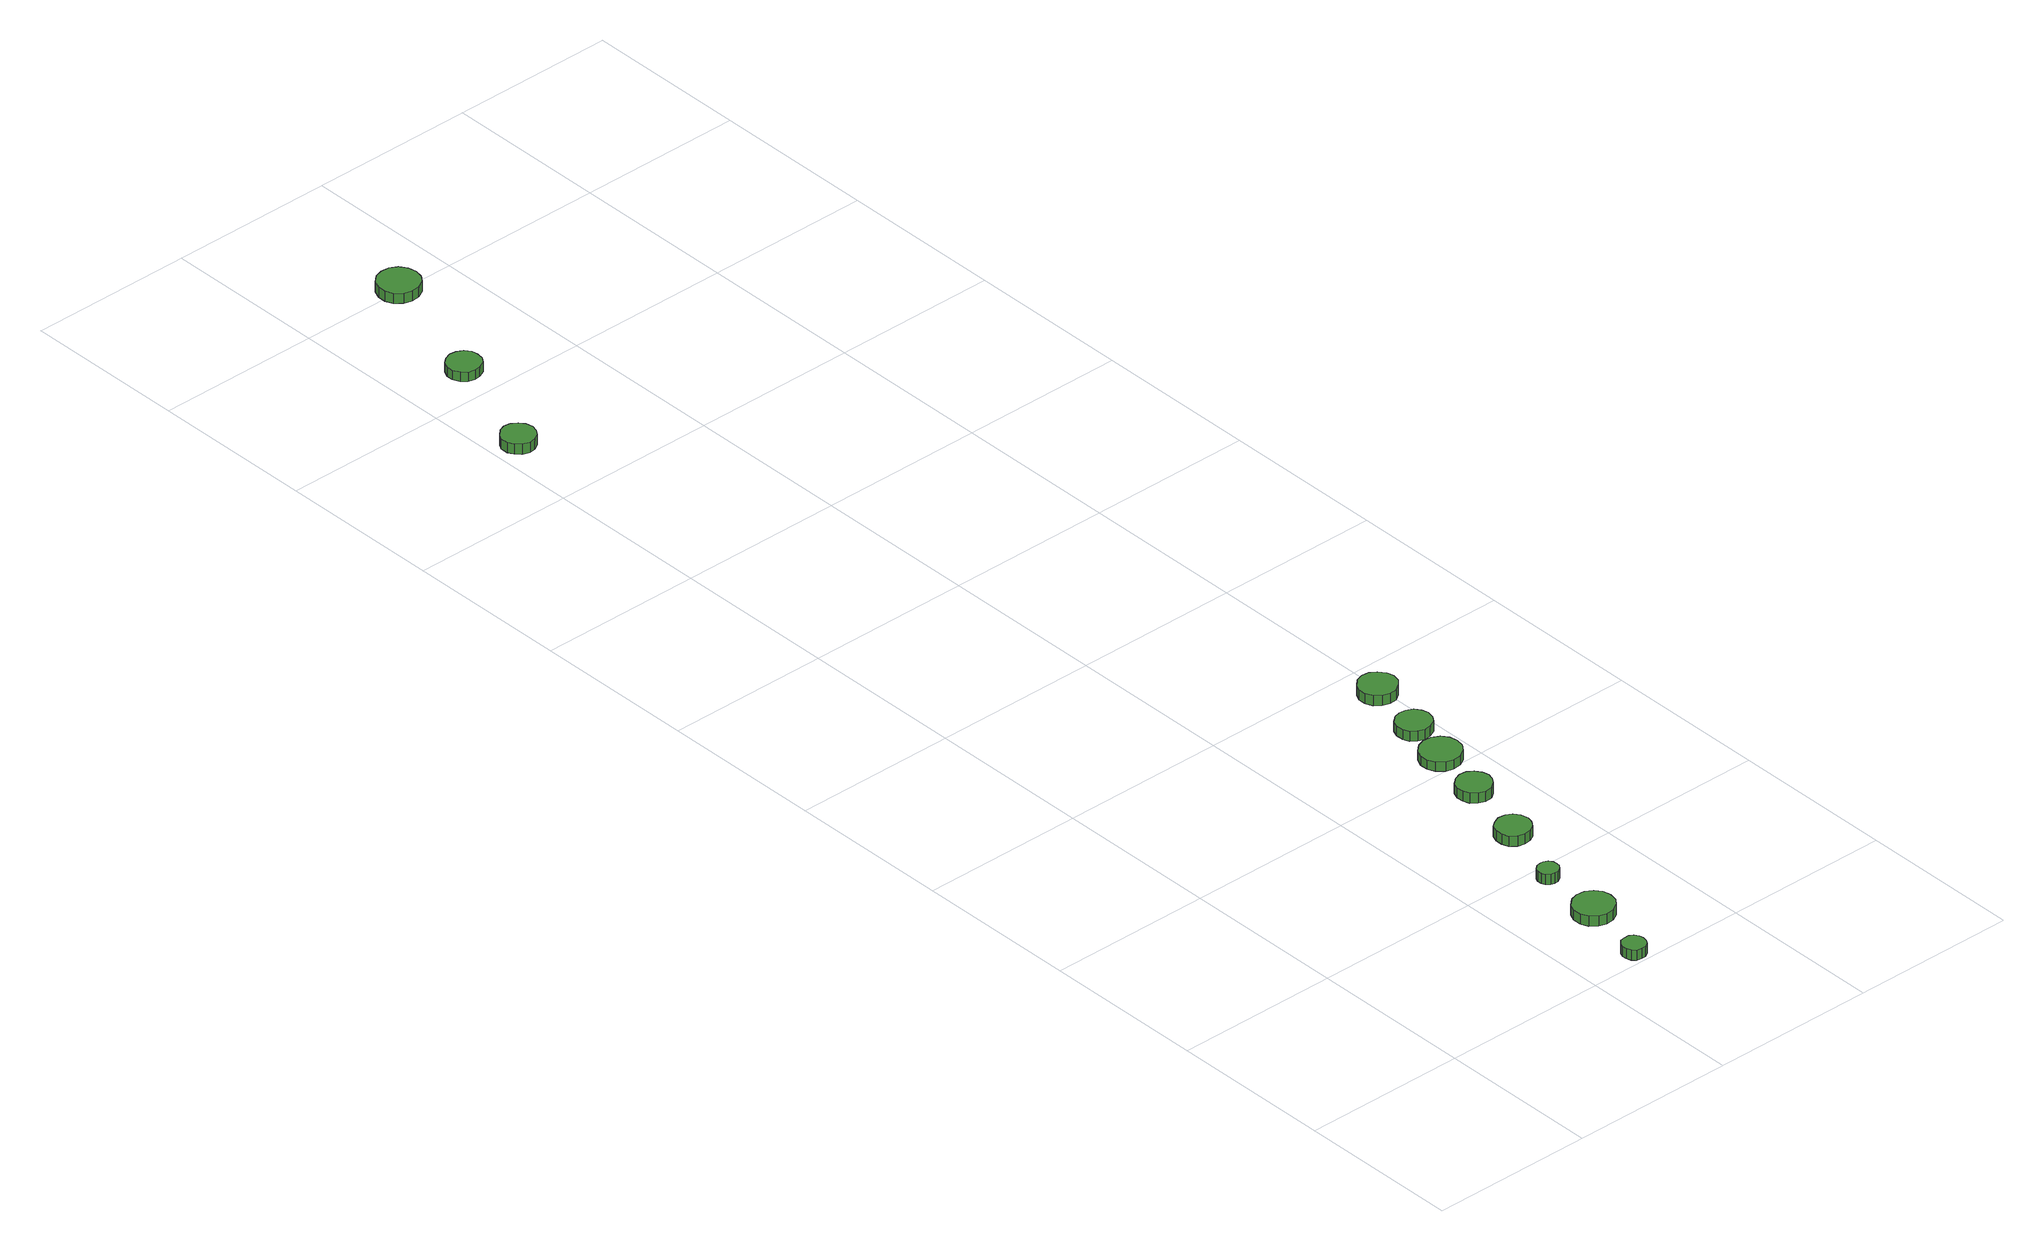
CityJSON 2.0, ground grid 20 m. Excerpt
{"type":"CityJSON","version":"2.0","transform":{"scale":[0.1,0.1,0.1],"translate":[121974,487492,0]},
"CityObjects":{
"tree1":{"type":"SolitaryVegetationObject","attributes":{"function":"something"},"geometry":[{"type":"MultiSurface","lod":"1","boundaries":[[[0,1,2,3,4,5,6,7,8,9,10,11,12,13,14]],[[15,16,17,18,19,20,21,22,23,24,25,26,27,28,29]],[[0,29,28,1]],[[1,28,27,2]],[[2,27,26,3]],[[3,26,25,4]],[[4,25,24,5]],[[5,24,23,6]],[[6,23,22,7]],[[7,22,21,8]],[[8,21,20,9]],[[9,20,19,10]],[[10,19,18,11]],[[11,18,17,12]],[[12,17,16,13]],[[13,16,15,14]],[[14,15,29,0]]]}]},
"tree2":{"type":"SolitaryVegetationObject","attributes":{"function":"something"},"geometry":[{"type":"MultiSurface","lod":"1","boundaries":[[[30,31,32,33,34,35,36,37,38,39,40,41,42,43,44]],[[45,46,47,48,49,50,51,52,53,54,55,56,57,58,59]],[[30,59,58,31]],[[31,58,57,32]],[[32,57,56,33]],[[33,56,55,34]],[[34,55,54,35]],[[35,54,53,36]],[[36,53,52,37]],[[37,52,51,38]],[[38,51,50,39]],[[39,50,49,40]],[[40,49,48,41]],[[41,48,47,42]],[[42,47,46,43]],[[43,46,45,44]],[[44,45,59,30]]]}]},
"tree3":{"type":"SolitaryVegetationObject","attributes":{"function":"something"},"geometry":[{"type":"MultiSurface","lod":"1","boundaries":[[[60,61,62,63,64,65,66,67,68,69,70,71,72,73,74]],[[75,76,77,78,79,80,81,82,83,84,85,86,87,88,89]],[[60,89,88,61]],[[61,88,87,62]],[[62,87,86,63]],[[63,86,85,64]],[[64,85,84,65]],[[65,84,83,66]],[[66,83,82,67]],[[67,82,81,68]],[[68,81,80,69]],[[69,80,79,70]],[[70,79,78,71]],[[71,78,77,72]],[[72,77,76,73]],[[73,76,75,74]],[[74,75,89,60]]]}]},
"tree4":{"type":"SolitaryVegetationObject","attributes":{"function":"something"},"geometry":[{"type":"MultiSurface","lod":"1","boundaries":[[[90,91,92,93,94,95,96,97,98,99,100,101,102,103,104]],[[105,106,107,108,109,110,111,112,113,114,115,116,117,118,119]],[[90,119,118,91]],[[91,118,117,92]],[[92,117,116,93]],[[93,116,115,94]],[[94,115,114,95]],[[95,114,113,96]],[[96,113,112,97]],[[97,112,111,98]],[[98,111,110,99]],[[99,110,109,100]],[[100,109,108,101]],[[101,108,107,102]],[[102,107,106,103]],[[103,106,105,104]],[[104,105,119,90]]]}]},
"tree5":{"type":"SolitaryVegetationObject","attributes":{"function":"something"},"geometry":[{"type":"MultiSurface","lod":"1","boundaries":[[[120,121,122,123,124,125,126,127,128,129,130,131,132,133,134]],[[135,136,137,138,139,140,141,142,143,144,145,146,147,148,149]],[[120,149,148,121]],[[121,148,147,122]],[[122,147,146,123]],[[123,146,145,124]],[[124,145,144,125]],[[125,144,143,126]],[[126,143,142,127]],[[127,142,141,128]],[[128,141,140,129]],[[129,140,139,130]],[[130,139,138,131]],[[131,138,137,132]],[[132,137,136,133]],[[133,136,135,134]],[[134,135,149,120]]]}]},
"tree6":{"type":"SolitaryVegetationObject","attributes":{"function":"something"},"geometry":[{"type":"MultiSurface","lod":"1","boundaries":[[[150,151,152,153,154,155,156,157,158,159,160,161,162,163,164]],[[165,166,167,168,169,170,171,172,173,174,175,176,177,178,179]],[[150,179,178,151]],[[151,178,177,152]],[[152,177,176,153]],[[153,176,175,154]],[[154,175,174,155]],[[155,174,173,156]],[[156,173,172,157]],[[157,172,171,158]],[[158,171,170,159]],[[159,170,169,160]],[[160,169,168,161]],[[161,168,167,162]],[[162,167,166,163]],[[163,166,165,164]],[[164,165,179,150]]]}]},
"tree7":{"type":"SolitaryVegetationObject","attributes":{"function":"something"},"geometry":[{"type":"MultiSurface","lod":"1","boundaries":[[[180,181,182,183,184,185,186,187,188,189,190,191,192,193,194]],[[195,196,197,198,199,200,201,202,203,204,205,206,207,208,209]],[[180,209,208,181]],[[181,208,207,182]],[[182,207,206,183]],[[183,206,205,184]],[[184,205,204,185]],[[185,204,203,186]],[[186,203,202,187]],[[187,202,201,188]],[[188,201,200,189]],[[189,200,199,190]],[[190,199,198,191]],[[191,198,197,192]],[[192,197,196,193]],[[193,196,195,194]],[[194,195,209,180]]]}]},
"tree8":{"type":"SolitaryVegetationObject","attributes":{"function":"something"},"geometry":[{"type":"MultiSurface","lod":"1","boundaries":[[[210,211,212,213,214,215,216,217,218,219,220,221,222,223,224]],[[225,226,227,228,229,230,231,232,233,234,235,236,237,238,239]],[[210,239,238,211]],[[211,238,237,212]],[[212,237,236,213]],[[213,236,235,214]],[[214,235,234,215]],[[215,234,233,216]],[[216,233,232,217]],[[217,232,231,218]],[[218,231,230,219]],[[219,230,229,220]],[[220,229,228,221]],[[221,228,227,222]],[[222,227,226,223]],[[223,226,225,224]],[[224,225,239,210]]]}]},
"tree9":{"type":"SolitaryVegetationObject","attributes":{"function":"something"},"geometry":[{"type":"MultiSurface","lod":"1","boundaries":[[[240,241,242,243,244,245,246,247,248,249,250,251,252,253,254]],[[255,256,257,258,259,260,261,262,263,264,265,266,267,268,269]],[[240,269,268,241]],[[241,268,267,242]],[[242,267,266,243]],[[243,266,265,244]],[[244,265,264,245]],[[245,264,263,246]],[[246,263,262,247]],[[247,262,261,248]],[[248,261,260,249]],[[249,260,259,250]],[[250,259,258,251]],[[251,258,257,252]],[[252,257,256,253]],[[253,256,255,254]],[[254,255,269,240]]]}]},
"tree10":{"type":"SolitaryVegetationObject","attributes":{"function":"something"},"geometry":[{"type":"MultiSurface","lod":"1","boundaries":[[[270,271,272,273,274,275,276,277,278,279,280,281,282,283,284]],[[285,286,287,288,289,290,291,292,293,294,295,296,297,298,299]],[[270,299,298,271]],[[271,298,297,272]],[[272,297,296,273]],[[273,296,295,274]],[[274,295,294,275]],[[275,294,293,276]],[[276,293,292,277]],[[277,292,291,278]],[[278,291,290,279]],[[279,290,289,280]],[[280,289,288,281]],[[281,288,287,282]],[[282,287,286,283]],[[283,286,285,284]],[[284,285,299,270]]]}]},
"tree11":{"type":"SolitaryVegetationObject","attributes":{"function":"something"},"geometry":[{"type":"MultiSurface","lod":"1","boundaries":[[[300,301,302,303,304,305,306,307,308,309,310,311,312,313,314]],[[315,316,317,318,319,320,321,322,323,324,325,326,327,328,329]],[[300,329,328,301]],[[301,328,327,302]],[[302,327,326,303]],[[303,326,325,304]],[[304,325,324,305]],[[305,324,323,306]],[[306,323,322,307]],[[307,322,321,308]],[[308,321,320,309]],[[309,320,319,310]],[[310,319,318,311]],[[311,318,317,312]],[[312,317,316,313]],[[313,316,315,314]],[[314,315,329,300]]]}]}
},
"vertices":[
[284,17,15],[283,22,15],[280,27,15],[275,30,15],[269,30,15],[263,29,15],[259,25,15],[257,19,15],[257,14,15],[259,8,15],[263,4,15],[269,3,15],[275,3,15],[280,6,15],[283,11,15],[283,11,2],[280,6,2],[275,3,2],[269,3,2],[263,4,2],[259,8,2],[257,14,2],[257,19,2],[259,25,2],[263,29,2],[269,30,2],[275,30,2],[280,27,2],[283,22,2],[284,17,2],
[312,99,15],[310,109,15],[304,117,15],[295,122,15],[285,123,15],[276,120,15],[268,113,15],[264,104,15],[264,94,15],[268,85,15],[276,78,15],[285,75,15],[295,76,15],[304,81,15],[310,89,15],[310,89,2],[304,81,2],[295,76,2],[285,75,2],[276,78,2],[268,85,2],[264,94,2],[264,104,2],[268,113,2],[276,120,2],[285,123,2],[295,122,2],[304,117,2],[310,109,2],[312,99,2],
[310,181,14],[309,186,14],[306,190,14],[301,193,14],[296,193,14],[291,192,14],[287,188,14],[285,184,14],[285,178,14],[287,174,14],[291,170,14],[296,169,14],[301,169,14],[306,172,14],[309,176,14],[309,176,1],[306,172,1],[301,169,1],[296,169,1],[291,170,1],[287,174,1],[285,178,1],[285,184,1],[287,188,1],[291,192,1],[296,193,1],[301,193,1],[306,190,1],[309,186,1],[310,181,1],
[344,264,14],[342,273,14],[337,280,14],[330,284,14],[321,285,14],[313,282,14],[306,277,14],[303,269,14],[303,260,14],[306,252,14],[313,246,14],[321,244,14],[330,245,14],[337,249,14],[342,256,14],[342,256,1],[337,249,1],[330,245,1],[321,244,1],[313,246,1],[306,252,1],[303,260,1],[303,269,1],[306,277,1],[313,282,1],[321,285,1],[330,284,1],[337,280,1],[342,273,1],[344,264,1],
[367,351,14],[365,359,14],[360,366,14],[353,371,14],[344,372,14],[336,369,14],[329,363,14],[326,355,14],[326,347,14],[329,339,14],[336,333,14],[344,330,14],[353,331,14],[360,336,14],[365,343,14],[365,343,1],[360,336,1],[353,331,1],[344,330,1],[336,333,1],[329,339,1],[326,347,1],[326,355,1],[329,363,1],[336,369,1],[344,372,1],[353,371,1],[360,366,1],[365,359,1],[367,351,1],
[49,1502,18],[47,1511,18],[42,1517,18],[35,1522,18],[27,1523,18],[19,1520,18],[13,1514,18],[9,1507,18],[9,1498,18],[13,1491,18],[19,1485,18],[27,1482,18],[35,1483,18],[42,1487,18],[47,1494,18],[47,1494,5],[42,1487,5],[35,1483,5],[27,1482,5],[19,1485,5],[13,1491,5],[9,1498,5],[9,1507,5],[13,1514,5],[19,1520,5],[27,1523,5],[35,1522,5],[42,1517,5],[47,1511,5],[49,1502,5],
[385,420,14],[383,430,14],[377,438,14],[368,443,14],[358,444,14],[349,441,14],[341,434,14],[337,425,14],[337,415,14],[341,406,14],[349,399,14],[358,396,14],[368,397,14],[377,402,14],[383,410,14],[383,410,2],[377,402,2],[368,397,2],[358,396,2],[349,399,2],[341,406,2],[337,415,2],[337,425,2],[341,434,2],[349,441,2],[358,444,2],[368,443,2],[377,438,2],[383,430,2],[385,420,2],
[396,478,15],[394,486,15],[389,493,15],[381,497,15],[373,498,15],[365,496,15],[358,490,15],[355,482,15],[355,473,15],[358,465,15],[365,460,15],[373,457,15],[381,458,15],[389,462,15],[394,469,15],[394,469,2],[389,462,2],[381,458,2],[373,457,2],[365,460,2],[358,465,2],[355,473,2],[355,482,2],[358,490,2],[365,496,2],[373,498,2],[381,497,2],[389,493,2],[394,486,2],[396,478,2],
[416,554,14],[414,563,14],[408,571,14],[400,576,14],[391,577,14],[382,574,14],[375,567,14],[371,559,14],[371,550,14],[375,541,14],[382,535,14],[391,532,14],[400,533,14],[408,538,14],[414,545,14],[414,545,1],[408,538,1],[400,533,1],[391,532,1],[382,535,1],[375,541,1],[371,550,1],[371,559,1],[375,567,1],[382,574,1],[391,577,1],[400,576,1],[408,571,1],[414,563,1],[416,554,1],
[94,1638,20],[93,1646,20],[88,1653,20],[80,1657,20],[72,1658,20],[64,1655,20],[58,1650,20],[54,1642,20],[54,1634,20],[58,1626,20],[64,1620,20],[72,1618,20],[80,1619,20],[88,1623,20],[93,1630,20],[93,1630,8],[88,1623,8],[80,1619,8],[72,1618,8],[64,1620,8],[58,1626,8],[54,1634,8],[54,1642,8],[58,1650,8],[64,1655,8],[72,1658,8],[80,1657,8],[88,1653,8],[93,1646,8],[94,1638,8],
[146,1792,23],[144,1802,23],[138,1811,23],[129,1816,23],[119,1817,23],[109,1814,23],[101,1807,23],[97,1797,23],[97,1787,23],[101,1778,23],[109,1771,23],[119,1768,23],[129,1769,23],[138,1774,23],[144,1782,23],[144,1782,10],[138,1774,10],[129,1769,10],[119,1768,10],[109,1771,10],[101,1778,10],[97,1787,10],[97,1797,10],[101,1807,10],[109,1814,10],[119,1817,10],[129,1816,10],[138,1811,10],[144,1802,10],[146,1792,10]
]}
